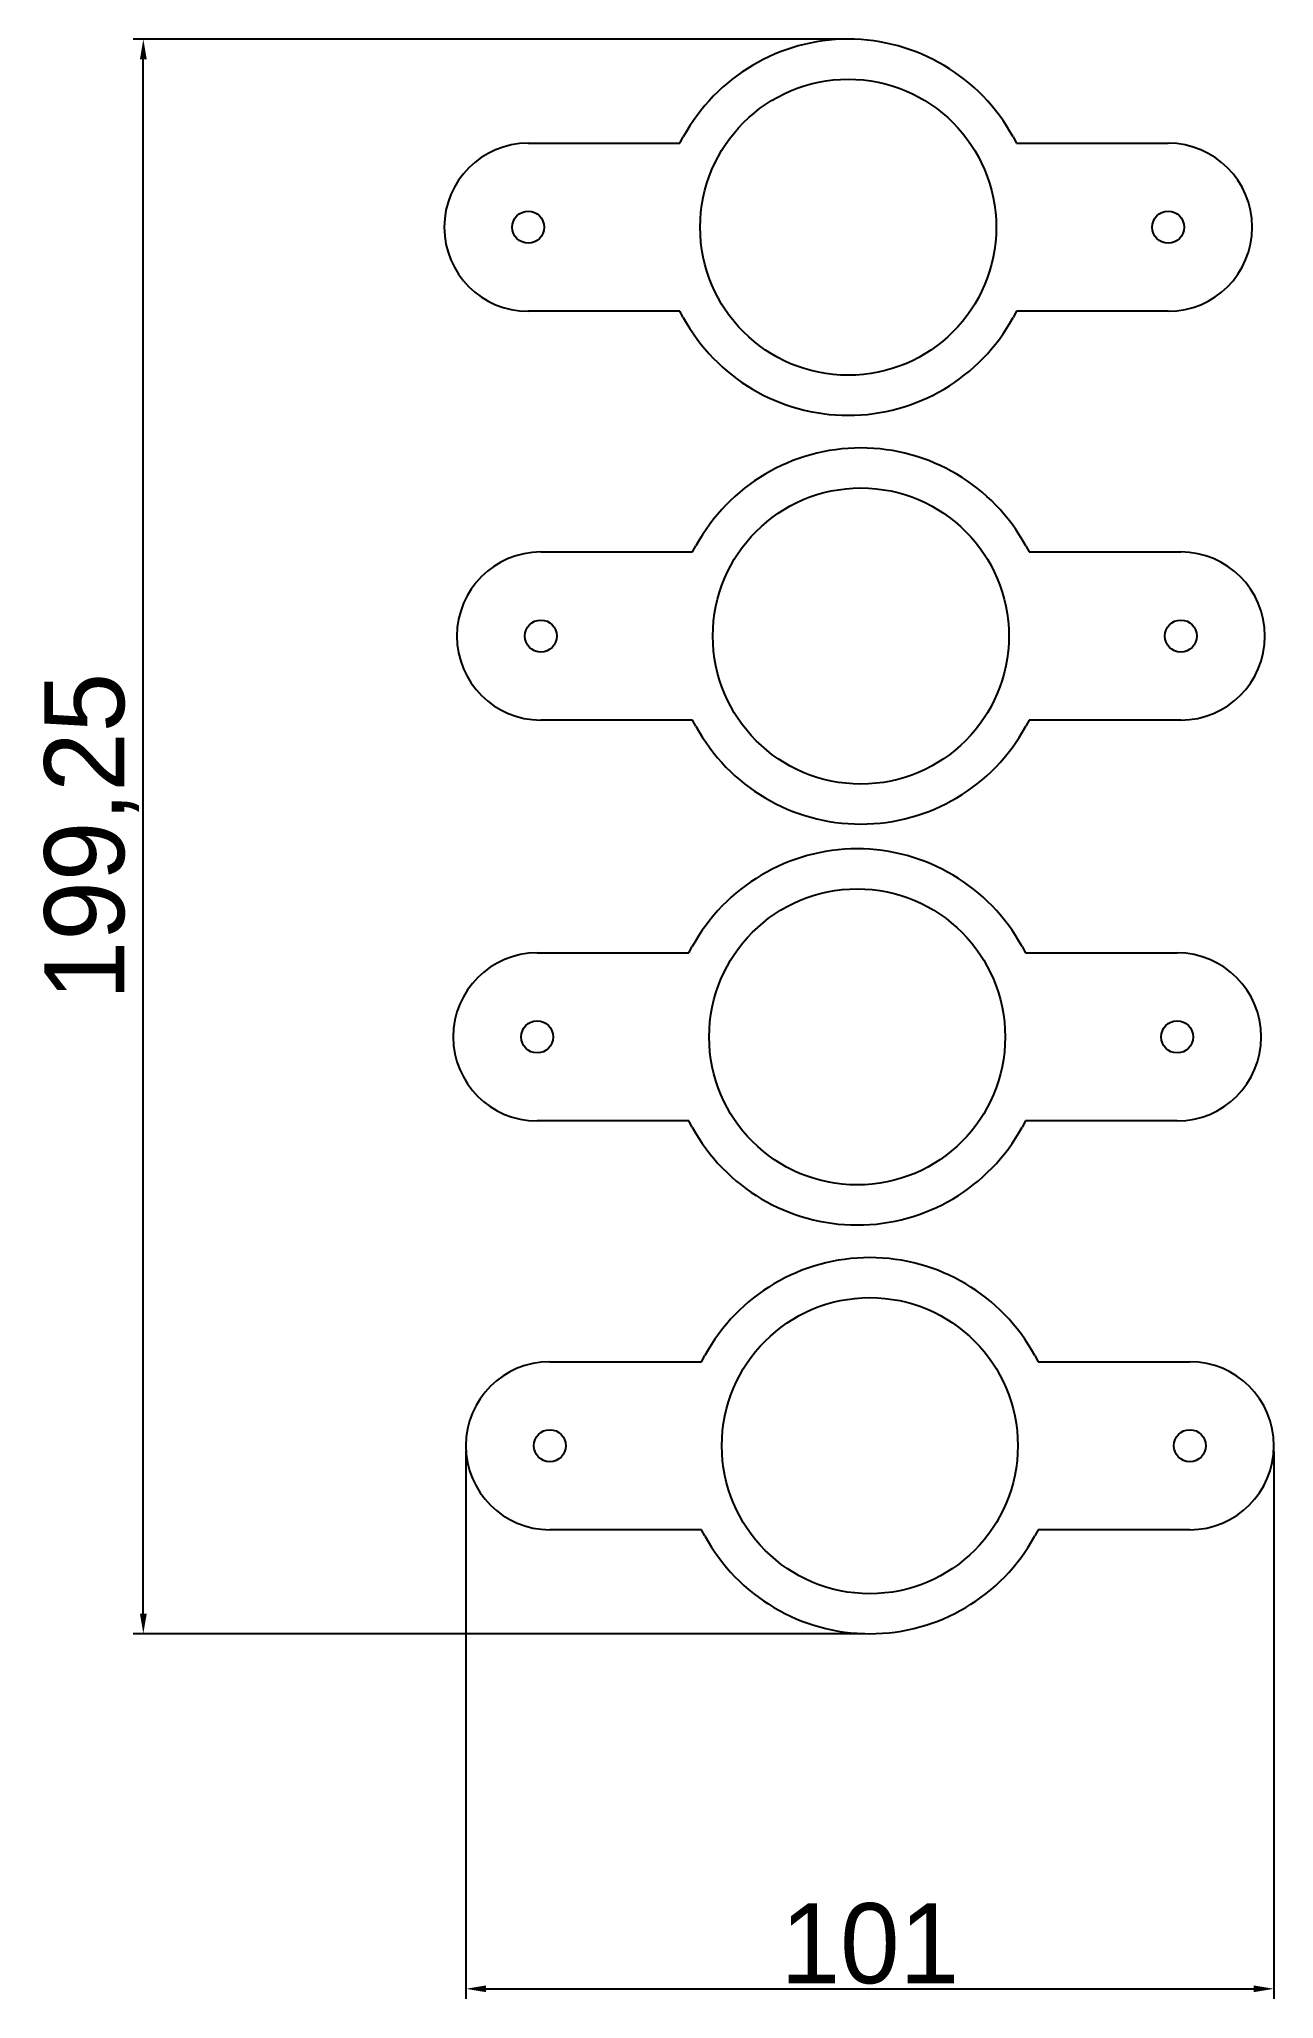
# Model space of a CAD drawing. Extents: x 105 to 259, y 84 to 329.
import ezdxf

# ---------------------------------------------------------------- set-up
doc = ezdxf.new("R2010")
doc.units = 0
doc.dimstyles.get("Standard").update_dxf_attribs({"dimtxt": 0.18, "dimasz": 0.18, "dimexe": 0.18, "dimexo": 0.0625, "dimgap": 0.09, "dimtad": 0, "dimtih": 1, "dimtoh": 1, "dimdec": 4, "dimzin": 0, "dimdsep": 46, "dimtxsty": 'Standard', "dimcen": 0.09, "dimadec": 0, "dimazin": 0, "dimtfac": 1, "dimtdec": 4, "dimtofl": 0, "dimtmove": 0, "dimatfit": 3, "dimfxl": 1, "dimtolj": 1, "dimtzin": 0, "dimarcsym": 0})

# ---------------------------------------------------------------- blocks, each defined once
blk = doc.blocks.new('*D2')
at = {"color": 0, "lineweight": -2}
for p, q in [((157.85, 152.45), (157.85, 83.96)), ((258.85, 152.45), (258.85, 83.96)), ((160.35, 85.21), (256.35, 85.21))]:
    blk.add_line(p, q, dxfattribs=at)
at = {"color": 0}
for points in [[(160.35, 85.63), (160.35, 84.8), (157.85, 85.21)], [(256.35, 85.63), (256.35, 84.8), (258.85, 85.21)]]:
    blk.add_solid(points, dxfattribs=at)
at = {"layer": 'Defpoints', "color": 0}
for p in [(157.85, 153.08), (258.85, 153.08), (258.85, 85.21)]:
    blk.add_point(p, dxfattribs=at)
at = {"color": 0, "insert": (208.35, 90.84), "char_height": 10, "attachment_point": 5}
blk.add_mtext('101', dxfattribs=at)
blk = doc.blocks.new('*D3')
at = {"color": 0, "lineweight": -2}
for p, q in [((205.02, 328.83), (116.28, 328.83)), ((117.53, 132.08), (117.53, 326.33)), ((207.72, 129.58), (116.28, 129.58))]:
    blk.add_line(p, q, dxfattribs=at)
at = {"color": 0}
for points in [[(117.11, 326.33), (117.95, 326.33), (117.53, 328.83)], [(117.11, 132.08), (117.95, 132.08), (117.53, 129.58)]]:
    blk.add_solid(points, dxfattribs=at)
at = {"layer": 'Defpoints', "color": 0}
for p in [(117.53, 328.83), (205.65, 328.83), (208.35, 129.58)]:
    blk.add_point(p, dxfattribs=at)
at = {"color": 0, "insert": (111.07, 229.2), "char_height": 10, "attachment_point": 5, "rotation": 90}
blk.add_mtext('199,25', dxfattribs=at)

msp = doc.modelspace()

# ---------------------------------------------------------------- linework, layer by layer
at = {"ltscale": 0.022228}
for p, q in [((184.603, 315.83), (185.029, 316.61)), ((226.261, 316.61), (226.688, 315.83)), ((185.029, 294.05), (184.603, 294.83)), ((226.688, 294.83), (226.261, 294.05)), ((186.186, 264.751), (186.612, 265.531)), ((227.844, 265.531), (228.271, 264.751)), ((186.612, 242.971), (186.186, 243.751)), ((228.271, 243.751), (227.844, 242.971)), ((185.724, 214.656), (186.151, 215.436)), ((227.383, 215.436), (227.809, 214.656)), ((186.151, 192.876), (185.724, 193.656)), ((227.809, 193.656), (227.383, 192.876)), ((187.307, 163.577), (187.734, 164.357)), ((228.966, 164.357), (229.392, 163.577)), ((187.734, 141.797), (187.307, 142.577)), ((229.392, 142.577), (228.966, 141.797))]:
    msp.add_line(p, q, dxfattribs=at)
at = {"ltscale": 0.473935}
for p, q in [((165.645, 315.83), (184.603, 315.83)), ((226.688, 315.83), (245.645, 315.83)), ((184.603, 294.83), (165.645, 294.83)), ((245.645, 294.83), (226.688, 294.83)), ((167.228, 264.751), (186.186, 264.751)), ((228.271, 264.751), (247.228, 264.751)), ((186.186, 243.751), (167.228, 243.751)), ((247.228, 243.751), (228.271, 243.751)), ((166.767, 214.656), (185.724, 214.656)), ((227.809, 214.656), (246.767, 214.656)), ((185.724, 193.656), (166.767, 193.656)), ((246.767, 193.656), (227.809, 193.656)), ((168.35, 163.577), (187.307, 163.577)), ((229.392, 163.577), (248.35, 163.577)), ((187.307, 142.577), (168.35, 142.577)), ((248.35, 142.577), (229.392, 142.577))]:
    msp.add_line(p, q, dxfattribs=at)
for centre, radius in [((205.645, 305.33), 18.5), ((165.645, 305.33), 2), ((245.645, 305.33), 2), ((207.228, 254.251), 18.5), ((167.228, 254.251), 2), ((247.228, 254.251), 2), ((206.767, 204.156), 18.5), ((166.767, 204.156), 2), ((246.767, 204.156), 2), ((208.35, 153.077), 18.5), ((168.35, 153.077), 2), ((248.35, 153.077), 2)]:
    msp.add_circle(centre, radius)
for centre, radius, start, end in [((205.645, 305.329), 23.5, 28.68629, 151.31372), ((165.645, 305.33), 10.5, 90.00003, 269.99997), ((245.645, 305.33), 10.5, 270.00002, 89.99998), ((205.645, 305.33), 23.5, 208.68628, 331.31371), ((207.228, 254.25), 23.5, 28.68629, 151.31372), ((167.228, 254.251), 10.5, 90.00003, 269.99997), ((247.228, 254.251), 10.5, 270.00002, 89.99998), ((207.228, 254.251), 23.5, 208.68628, 331.31371), ((206.767, 204.156), 23.5, 28.68629, 151.31372), ((166.767, 204.156), 10.5, 90.00003, 269.99997), ((246.767, 204.156), 10.5, 270.00002, 89.99998), ((206.767, 204.157), 23.5, 208.68628, 331.31371), ((208.35, 153.077), 23.5, 28.68629, 151.31372), ((168.35, 153.077), 10.5, 90.00003, 269.99997), ((248.35, 153.077), 10.5, 270.00002, 89.99998), ((208.35, 153.078), 23.5, 208.68628, 331.31371)]:
    msp.add_arc(centre, radius, start, end)

# ---------------------------------------------------------------- dimensions: what is measured, and where the dimension line sits
at = {"color": 3}
dim = msp.add_linear_dim(base=(117.53, 328.829), p1=(208.35, 129.578), p2=(205.645, 328.829), angle=90, dimstyle='Standard', override={"dimtxt": 10, "dimasz": 2.5, "dimexe": 1.25, "dimexo": 0.625, "dimgap": 0.625, "dimtad": 1, "dimtih": 0, "dimtoh": 0, "dimdec": 2, "dimzin": 8, "dimdsep": 44, "dimcen": 2.5, "dimtdec": 2, "dimtofl": 1, "dimatfit": 0, "dimtolj": 0, "dimtzin": 8}, dxfattribs=at)
dim.commit()
dim.dimension.update_dxf_attribs({"geometry": '*D3', "text_midpoint": (111.072, 229.203)})
dim = msp.add_linear_dim(base=(258.85, 85.213), p1=(157.85, 153.077), p2=(258.85, 153.077), dimstyle='Standard', override={"dimtxt": 10, "dimasz": 2.5, "dimexe": 1.25, "dimexo": 0.625, "dimgap": 0.625, "dimtad": 1, "dimtih": 0, "dimtoh": 0, "dimdec": 2, "dimzin": 8, "dimdsep": 44, "dimcen": 2.5, "dimtdec": 2, "dimtofl": 1, "dimatfit": 0, "dimtolj": 0, "dimtzin": 8}, dxfattribs=at)
dim.commit()
dim.dimension.update_dxf_attribs({"geometry": '*D2', "text_midpoint": (208.35, 90.838)})

doc.saveas('drawing.dxf')
